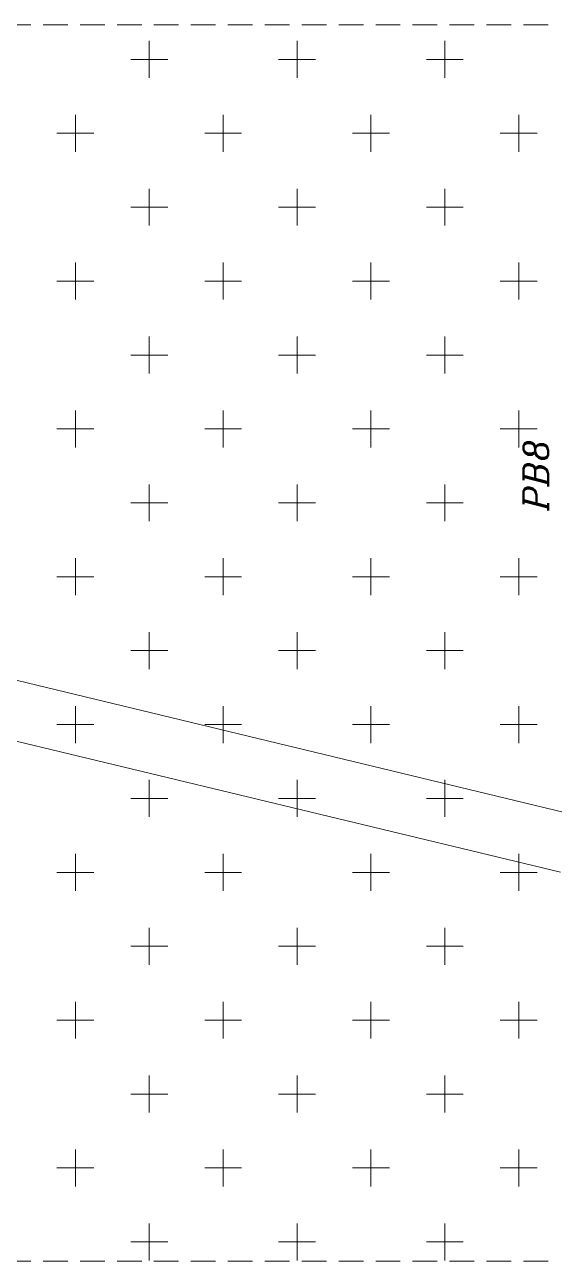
# Model space of a CAD drawing. Header units: millimetres. Extents: x 331487 to 517269, y 198509 to 399936.
# Drawn here: x 390872 to 393559, y 370370 to 376644 of the extents above; entities that cross this region are included whole.
import ezdxf

# ---------------------------------------------------------------- set-up
doc = ezdxf.new("R2010")
doc.units = ezdxf.units.MM
doc.header["$MEASUREMENT"] = 0
doc.linetypes.add('DASHED2', pattern=[0.375, 0.25, -0.125])
doc.layers.add('BEAM', color=1, linetype='Continuous', lineweight=5)
doc.styles.add('ITALICC', font='italicc', dxfattribs={"height": 0.3})

msp = doc.modelspace()

# ---------------------------------------------------------------- linework, layer by layer
at = {"layer": 'BEAM', "linetype": 'DASHED2', "ltscale": 500}
for p, q in [((387965.1, 376644), (393590.1, 376644)), ((387965.1, 370369.9), (393590.1, 370369.9))]:
    msp.add_line(p, q, dxfattribs=at)
at = {"layer": 'BEAM', "color": 253, "linetype": 'Continuous', "ltscale": 750}
for p, q in [((391503.6, 376374.5), (391503.6, 376562)), ((392253.6, 376374.5), (392253.6, 376562)), ((393003.6, 376374.5), (393003.6, 376562)), ((391409.8, 376468.2), (391597.3, 376468.2)), ((392159.8, 376468.2), (392347.3, 376468.2)), ((392909.8, 376468.2), (393097.3, 376468.2)), ((391128.6, 375999.5), (391128.6, 376187)), ((391878.6, 375999.5), (391878.6, 376187)), ((392628.6, 375999.5), (392628.6, 376187)), ((393378.6, 375999.5), (393378.6, 376187)), ((391034.8, 376093.2), (391222.3, 376093.2)), ((391784.8, 376093.2), (391972.3, 376093.2)), ((392534.8, 376093.2), (392722.3, 376093.2)), ((393284.8, 376093.2), (393472.3, 376093.2)), ((391503.6, 375624.5), (391503.6, 375812)), ((392253.6, 375624.5), (392253.6, 375812)), ((393003.6, 375624.5), (393003.6, 375812)), ((391409.8, 375718.2), (391597.3, 375718.2)), ((392159.8, 375718.2), (392347.3, 375718.2)), ((392909.8, 375718.2), (393097.3, 375718.2)), ((391128.6, 375249.5), (391128.6, 375437)), ((391878.6, 375249.5), (391878.6, 375437)), ((392628.6, 375249.5), (392628.6, 375437)), ((393378.6, 375249.5), (393378.6, 375437)), ((391034.8, 375343.2), (391222.3, 375343.2)), ((391784.8, 375343.2), (391972.3, 375343.2)), ((392534.8, 375343.2), (392722.3, 375343.2)), ((393284.8, 375343.2), (393472.3, 375343.2)), ((391503.6, 374874.5), (391503.6, 375062)), ((392253.6, 374874.5), (392253.6, 375062)), ((393003.6, 374874.5), (393003.6, 375062)), ((391409.8, 374968.2), (391597.3, 374968.2)), ((392159.8, 374968.2), (392347.3, 374968.2)), ((392909.8, 374968.2), (393097.3, 374968.2)), ((391128.6, 374499.5), (391128.6, 374687)), ((391878.6, 374499.5), (391878.6, 374687)), ((392628.6, 374499.5), (392628.6, 374687)), ((393378.6, 374499.5), (393378.6, 374687)), ((391034.8, 374593.2), (391222.3, 374593.2)), ((391784.8, 374593.2), (391972.3, 374593.2)), ((392534.8, 374593.2), (392722.3, 374593.2)), ((393284.8, 374593.2), (393472.3, 374593.2)), ((391503.6, 374124.5), (391503.6, 374312)), ((392253.6, 374124.5), (392253.6, 374312)), ((393003.6, 374124.5), (393003.6, 374312)), ((391409.8, 374218.2), (391597.3, 374218.2)), ((392159.8, 374218.2), (392347.3, 374218.2)), ((392909.8, 374218.2), (393097.3, 374218.2)), ((391128.6, 373749.5), (391128.6, 373937)), ((391878.6, 373749.5), (391878.6, 373937)), ((392628.6, 373749.5), (392628.6, 373937)), ((393378.6, 373749.5), (393378.6, 373937)), ((391034.8, 373843.2), (391222.3, 373843.2)), ((391784.8, 373843.2), (391972.3, 373843.2)), ((392534.8, 373843.2), (392722.3, 373843.2)), ((393284.8, 373843.2), (393472.3, 373843.2)), ((391503.6, 373374.5), (391503.6, 373562)), ((392253.6, 373374.5), (392253.6, 373562)), ((393003.6, 373374.5), (393003.6, 373562)), ((391409.8, 373468.2), (391597.3, 373468.2)), ((392159.8, 373468.2), (392347.3, 373468.2)), ((392909.8, 373468.2), (393097.3, 373468.2)), ((391128.6, 372999.5), (391128.6, 373187)), ((391878.6, 373064.6), (391878.6, 373187)), ((392628.6, 372999.5), (392628.6, 373187)), ((393378.6, 372999.5), (393378.6, 373187)), ((391034.8, 373093.2), (391222.3, 373093.2)), ((391784.8, 373093.2), (391972.3, 373093.2)), ((391878.6, 372999.5), (391878.6, 373064.6)), ((392534.8, 373093.2), (392722.3, 373093.2)), ((393284.8, 373093.2), (393472.3, 373093.2)), ((391503.6, 372624.5), (391503.6, 372812)), ((392253.6, 372665.8), (392253.6, 372812)), ((393003.6, 372793.8), (393003.6, 372812)), ((393003.6, 372624.5), (393003.6, 372793.8)), ((391409.8, 372718.2), (391597.3, 372718.2)), ((392159.8, 372718.2), (392347.3, 372718.2)), ((392909.8, 372718.2), (393097.3, 372718.2)), ((392253.6, 372624.5), (392253.6, 372665.8)), ((391128.6, 372249.5), (391128.6, 372437)), ((391878.6, 372249.5), (391878.6, 372437)), ((392628.6, 372249.5), (392628.6, 372437)), ((393378.6, 372395), (393378.6, 372437)), ((393378.6, 372249.5), (393378.6, 372395)), ((391034.8, 372343.2), (391222.3, 372343.2)), ((391784.8, 372343.2), (391972.3, 372343.2)), ((392534.8, 372343.2), (392722.3, 372343.2)), ((393284.8, 372343.2), (393472.3, 372343.2)), ((391503.6, 371874.5), (391503.6, 372062)), ((392253.6, 371874.5), (392253.6, 372062)), ((393003.6, 371874.5), (393003.6, 372062)), ((391409.8, 371968.2), (391597.3, 371968.2)), ((392159.8, 371968.2), (392347.3, 371968.2)), ((392909.8, 371968.2), (393097.3, 371968.2)), ((391128.6, 371499.5), (391128.6, 371687)), ((391878.6, 371499.5), (391878.6, 371687)), ((392628.6, 371499.5), (392628.6, 371687)), ((393378.6, 371499.5), (393378.6, 371687)), ((391034.8, 371593.2), (391222.3, 371593.2)), ((391784.8, 371593.2), (391972.3, 371593.2)), ((392534.8, 371593.2), (392722.3, 371593.2)), ((393284.8, 371593.2), (393472.3, 371593.2)), ((391503.6, 371124.5), (391503.6, 371312)), ((392253.6, 371124.5), (392253.6, 371312)), ((393003.6, 371124.5), (393003.6, 371312)), ((391409.8, 371218.2), (391597.3, 371218.2)), ((392159.8, 371218.2), (392347.3, 371218.2)), ((392909.8, 371218.2), (393097.3, 371218.2)), ((391128.6, 370749.5), (391128.6, 370937)), ((391878.6, 370749.5), (391878.6, 370937)), ((392628.6, 370749.5), (392628.6, 370937)), ((393378.6, 370749.5), (393378.6, 370937)), ((391034.8, 370843.2), (391222.3, 370843.2)), ((391784.8, 370843.2), (391972.3, 370843.2)), ((392534.8, 370843.2), (392722.3, 370843.2)), ((393284.8, 370843.2), (393472.3, 370843.2)), ((391503.6, 370374.5), (391503.6, 370562)), ((392253.6, 370374.5), (392253.6, 370562)), ((393003.6, 370374.5), (393003.6, 370562)), ((391409.8, 370468.2), (391597.3, 370468.2)), ((392159.8, 370468.2), (392347.3, 370468.2)), ((392909.8, 370468.2), (393097.3, 370468.2))]:
    msp.add_line(p, q, dxfattribs=at)
at = {"layer": 'BEAM', "ltscale": 750}
for p, q in [((387965.1, 374006.7), (393660.3, 372635.7)), ((388065.1, 373674), (393590.1, 372344))]:
    msp.add_line(p, q, dxfattribs=at)

# ---------------------------------------------------------------- texts
at = {"color": 3, "linetype": 'Continuous', "style": 'ITALICC'}
msp.add_attdef('PB8', (393528, 374178.6), '', height=125, rotation=90, dxfattribs=at)

doc.saveas('drawing.dxf')
